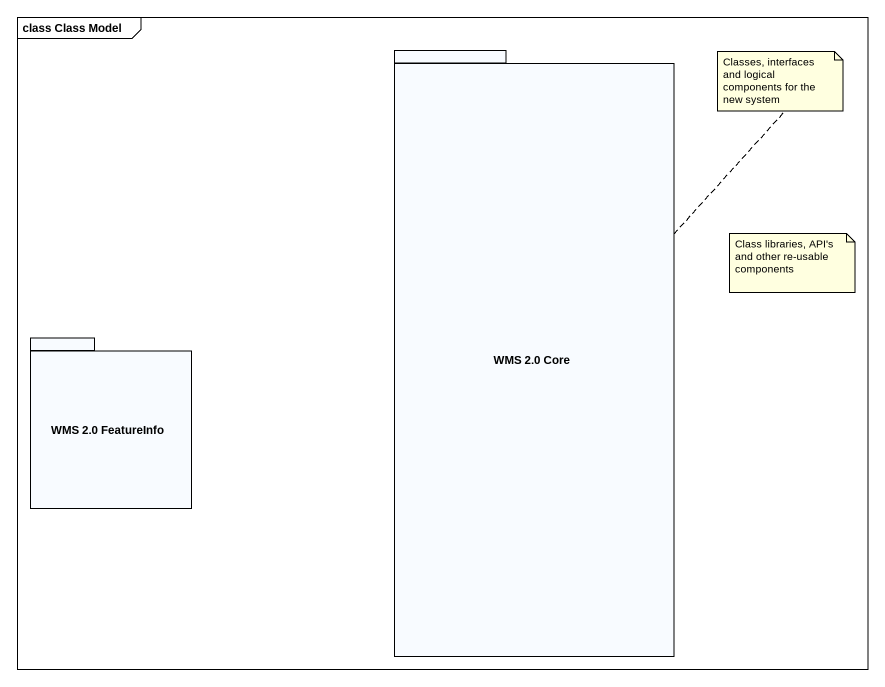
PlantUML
@startuml
mainframe class Class Model
package "WMS 2.0 Core" as WMS_2_0_Core {
}
package "WMS 2.0 FeatureInfo" as WMS_2_0_FeatureInfo {
}
note top of WMS_2_0_Core : Classes, interfaces and logical components for the new system
note as N2
  Class libraries, API's and other re-usable components
end note
@enduml
